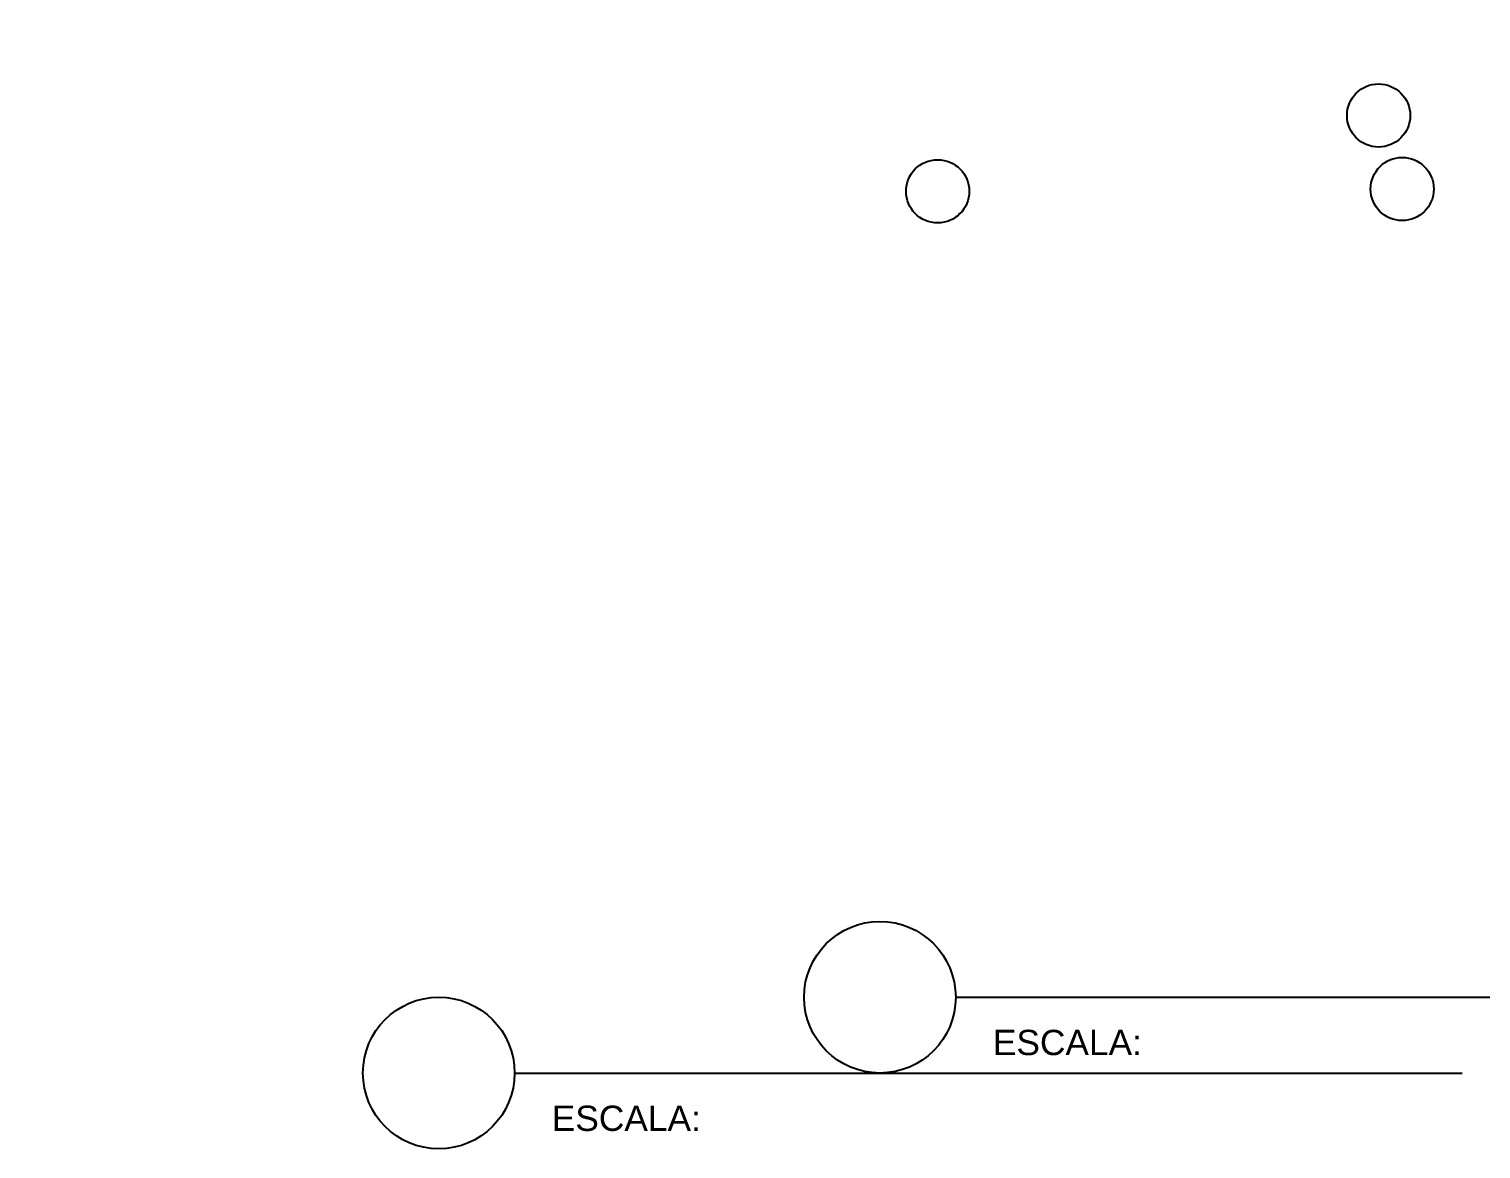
# Model space of a CAD drawing. Header units: metres. Extents: x -81278067020 to 164, y -22607194416 to 57.
# Drawn here: x -81278067020.42 to -81278067008.93, y -22607194415.84 to -22607194406.98 of the extents above; entities that cross this region are included whole.
import ezdxf
from ezdxf.enums import TextEntityAlignment as Align

# ---------------------------------------------------------------- set-up
doc = ezdxf.new("R2010")
doc.units = ezdxf.units.M
doc.header["$LTSCALE"] = 0.25
for name, color, linetype in [('ARQ_ALV CT', 5, 'Continuous'), ('ARQ_PISO', 1, 'Continuous'), ('SIMB_02', 2, 'Continuous'), ('SIMB_TXT', 1, 'Continuous')]:
    doc.layers.add(name, color=color, linetype=linetype)
doc.layers.add('ARQ_COTA_AZUL', color=5, linetype='Continuous', lineweight=20, true_color=0x0000ff)
doc.styles.add('cota', font='arial.ttf')
doc.styles.add('SIMB', font='arial.ttf')
doc.dimstyles.new('Info 01 - annot', dxfattribs={"dimtxt": 2, "dimasz": 3, "dimexe": 1, "dimexo": 1, "dimgap": 1, "dimtad": 1, "dimzin": 4, "dimtxsty": 'cota', "dimblk": 'DOTSMALL', "dimcen": 2, "dimdle": 1, "dimclrd": 256, "dimclre": 256, "dimclrt": 1, "dimazin": 2, "dimtfac": 0.09, "dimtix": 1, "dimtmove": 2, "dimatfit": 2, "dimfxl": 5, "dimfxlon": 1, "dimtolj": 1, "dimtzin": 4, "dimlwd": -1, "dimarcsym": 1})

# ---------------------------------------------------------------- blocks, each defined once
blk = doc.blocks.new('COD_ESQ')
at = {"layer": 'SIMB_02'}
blk.add_circle((0, 0), 2.5, dxfattribs=at)
at = {"layer": 'SIMB_TXT', "style": 'SIMB'}
blk.add_attdef('CDESQ', text='', height=2, dxfattribs=at).set_placement((0, 0), align=Align.MIDDLE_CENTER)
blk = doc.blocks.new('_DotSmall')
at = {"color": 0, "linetype": 'ByBlock', "const_width": 0.5}
blk.add_lwpolyline([(-0.0625, 0, 1), (0.0625, 0, 1)], format="xyb", close=True, dxfattribs=at)
blk = doc.blocks.new('*D229')
at = {"layer": 'ARQ_COTA_AZUL', "lineweight": -2, "transparency": 16777216}
for p, q in [((-81278067.053, -22607194.436), (-81278067.053, -22607194.436)), ((-81278067.038, -22607194.436), (-81278067.038, -22607194.436))]:
    blk.add_line(p, q, dxfattribs=at)
at = {"layer": 'ARQ_COTA_AZUL', "transparency": 16777216}
blk.add_line((-81278067.038, -22607194.436), (-81278067.053, -22607194.436), dxfattribs=at)
at = {"layer": 'ARQ_COTA_AZUL', "transparency": 16777216, "xscale": 0.3, "yscale": 0.3, "zscale": 0.3, "rotation": 180}
blk.add_blockref('_DotSmall', (-81278067052.577, -22607194436.356), dxfattribs=at)
at = {"layer": 'ARQ_COTA_AZUL', "transparency": 16777216, "xscale": 0.3, "yscale": 0.3, "zscale": 0.3}
blk.add_blockref('_DotSmall', (-81278067038.477, -22607194436.356), dxfattribs=at)
at = {"layer": 'ARQ_COTA_AZUL', "color": 1, "transparency": 16777216, "insert": (-81278067.046, -22607194.436), "char_height": 0.0002, "attachment_point": 5, "style": 'cota'}
blk.add_mtext('\\A1;14,10', dxfattribs=at)
blk = doc.blocks.new('*D230')
at = {"layer": 'ARQ_COTA_AZUL', "lineweight": -2, "transparency": 16777216}
for p, q in [((-81278067.053, -22607194.435), (-81278067.053, -22607194.436)), ((-81278067.05, -22607194.435), (-81278067.05, -22607194.436))]:
    blk.add_line(p, q, dxfattribs=at)
at = {"layer": 'ARQ_COTA_AZUL', "transparency": 16777216}
blk.add_line((-81278067.053, -22607194.436), (-81278067.05, -22607194.436), dxfattribs=at)
at = {"layer": 'ARQ_COTA_AZUL', "transparency": 16777216, "xscale": 0.3, "yscale": 0.3, "zscale": 0.3, "rotation": 180}
blk.add_blockref('_DotSmall', (-81278067052.577, -22607194435.82), dxfattribs=at)
at = {"layer": 'ARQ_COTA_AZUL', "transparency": 16777216, "xscale": 0.3, "yscale": 0.3, "zscale": 0.3}
blk.add_blockref('_DotSmall', (-81278067049.977, -22607194435.82), dxfattribs=at)
at = {"layer": 'ARQ_COTA_AZUL', "color": 1, "transparency": 16777216, "insert": (-81278067.051, -22607194.436), "char_height": 0.0002, "attachment_point": 5, "style": 'cota'}
blk.add_mtext('\\A1;2,60', dxfattribs=at)
blk = doc.blocks.new('*D231')
at = {"layer": 'ARQ_COTA_AZUL', "lineweight": -2, "transparency": 16777216}
for p, q in [((-81278067.05, -22607194.435), (-81278067.05, -22607194.436)), ((-81278067.047, -22607194.435), (-81278067.047, -22607194.436))]:
    blk.add_line(p, q, dxfattribs=at)
at = {"layer": 'ARQ_COTA_AZUL', "transparency": 16777216}
blk.add_line((-81278067.05, -22607194.436), (-81278067.047, -22607194.436), dxfattribs=at)
at = {"layer": 'ARQ_COTA_AZUL', "transparency": 16777216, "xscale": 0.3, "yscale": 0.3, "zscale": 0.3, "rotation": 180}
blk.add_blockref('_DotSmall', (-81278067049.977, -22607194435.824), dxfattribs=at)
at = {"layer": 'ARQ_COTA_AZUL', "transparency": 16777216, "xscale": 0.3, "yscale": 0.3, "zscale": 0.3}
blk.add_blockref('_DotSmall', (-81278067046.727, -22607194435.824), dxfattribs=at)
at = {"layer": 'ARQ_COTA_AZUL', "color": 1, "transparency": 16777216, "insert": (-81278067.048, -22607194.436), "char_height": 0.0002, "attachment_point": 5, "style": 'cota'}
blk.add_mtext('\\A1;3,25', dxfattribs=at)
blk = doc.blocks.new('*D232')
at = {"layer": 'ARQ_COTA_AZUL', "lineweight": -2, "transparency": 16777216}
for p, q in [((-81278067.047, -22607194.435), (-81278067.047, -22607194.436)), ((-81278067.044, -22607194.435), (-81278067.044, -22607194.436))]:
    blk.add_line(p, q, dxfattribs=at)
at = {"layer": 'ARQ_COTA_AZUL', "transparency": 16777216}
blk.add_line((-81278067.043, -22607194.436), (-81278067.047, -22607194.436), dxfattribs=at)
at = {"layer": 'ARQ_COTA_AZUL', "transparency": 16777216, "xscale": 0.3, "yscale": 0.3, "zscale": 0.3, "rotation": 180}
blk.add_blockref('_DotSmall', (-81278067046.727, -22607194435.824), dxfattribs=at)
at = {"layer": 'ARQ_COTA_AZUL', "transparency": 16777216, "xscale": 0.3, "yscale": 0.3, "zscale": 0.3}
blk.add_blockref('_DotSmall', (-81278067043.577, -22607194435.824), dxfattribs=at)
at = {"layer": 'ARQ_COTA_AZUL', "color": 1, "transparency": 16777216, "insert": (-81278067.045, -22607194.436), "char_height": 0.0002, "attachment_point": 5, "style": 'cota'}
blk.add_mtext('\\A1;3,15', dxfattribs=at)
blk = doc.blocks.new('*D237')
at = {"layer": 'ARQ_COTA_AZUL', "lineweight": -2, "transparency": 16777216}
for p, q in [((-81278067.047, -22607194.435), (-81278067.047, -22607194.435)), ((-81278067.044, -22607194.435), (-81278067.044, -22607194.435))]:
    blk.add_line(p, q, dxfattribs=at)
at = {"layer": 'ARQ_COTA_AZUL', "transparency": 16777216}
blk.add_line((-81278067.047, -22607194.435), (-81278067.043, -22607194.435), dxfattribs=at)
at = {"layer": 'ARQ_COTA_AZUL', "transparency": 16777216, "xscale": 0.3, "yscale": 0.3, "zscale": 0.3, "rotation": 180}
blk.add_blockref('_DotSmall', (-81278067046.577, -22607194435.246), dxfattribs=at)
at = {"layer": 'ARQ_COTA_AZUL', "transparency": 16777216, "xscale": 0.3, "yscale": 0.3, "zscale": 0.3}
blk.add_blockref('_DotSmall', (-81278067043.577, -22607194435.246), dxfattribs=at)
at = {"layer": 'ARQ_COTA_AZUL', "color": 1, "transparency": 16777216, "insert": (-81278067.045, -22607194.435), "char_height": 0.0002, "attachment_point": 5, "style": 'cota'}
blk.add_mtext('\\A1;3,00', dxfattribs=at)
blk = doc.blocks.new('*D238')
at = {"layer": 'ARQ_COTA_AZUL', "lineweight": -2, "transparency": 16777216}
blk.add_line((-81278067.047, -22607194.435), (-81278067.047, -22607194.435), dxfattribs=at)
blk.add_line((-81278067.047, -22607194.435), (-81278067.047, -22607194.435), dxfattribs=at)
at = {"layer": 'ARQ_COTA_AZUL', "transparency": 16777216}
for q in [(-81278067.047, -22607194.435), (-81278067.046, -22607194.435), (-81278067.047, -22607194.435)]:
    blk.add_line((-81278067.047, -22607194.435), q, dxfattribs=at)
at = {"layer": 'ARQ_COTA_AZUL', "transparency": 16777216, "xscale": 0.3, "yscale": 0.3, "zscale": 0.3}
blk.add_blockref('_DotSmall', (-81278067046.731, -22607194435.246), dxfattribs=at)
at = {"layer": 'ARQ_COTA_AZUL', "transparency": 16777216, "xscale": 0.3, "yscale": 0.3, "zscale": 0.3, "rotation": 180}
blk.add_blockref('_DotSmall', (-81278067046.581, -22607194435.246), dxfattribs=at)
at = {"layer": 'ARQ_COTA_AZUL', "color": 1, "transparency": 16777216, "insert": (-81278067.047, -22607194.435), "char_height": 0.0002, "attachment_point": 5, "style": 'cota'}
blk.add_mtext('\\A1;,15', dxfattribs=at)
blk = doc.blocks.new('*D239')
at = {"layer": 'ARQ_COTA_AZUL', "lineweight": -2, "transparency": 16777216}
for p, q in [((-81278067.048, -22607194.435), (-81278067.048, -22607194.435)), ((-81278067.047, -22607194.435), (-81278067.047, -22607194.435))]:
    blk.add_line(p, q, dxfattribs=at)
at = {"layer": 'ARQ_COTA_AZUL', "transparency": 16777216}
blk.add_line((-81278067.048, -22607194.435), (-81278067.047, -22607194.435), dxfattribs=at)
at = {"layer": 'ARQ_COTA_AZUL', "transparency": 16777216, "xscale": 0.3, "yscale": 0.3, "zscale": 0.3, "rotation": 180}
blk.add_blockref('_DotSmall', (-81278067047.531, -22607194435.255), dxfattribs=at)
at = {"layer": 'ARQ_COTA_AZUL', "transparency": 16777216, "xscale": 0.3, "yscale": 0.3, "zscale": 0.3}
blk.add_blockref('_DotSmall', (-81278067046.731, -22607194435.255), dxfattribs=at)
at = {"layer": 'ARQ_COTA_AZUL', "color": 1, "transparency": 16777216, "insert": (-81278067.047, -22607194.435), "char_height": 0.0002, "attachment_point": 5, "style": 'cota'}
blk.add_mtext('\\A1;,80', dxfattribs=at)
blk = doc.blocks.new('*D240')
at = {"layer": 'ARQ_COTA_AZUL', "lineweight": -2, "transparency": 16777216}
blk.add_line((-81278067.05, -22607194.435), (-81278067.05, -22607194.435), dxfattribs=at)
blk.add_line((-81278067.05, -22607194.435), (-81278067.05, -22607194.435), dxfattribs=at)
at = {"layer": 'ARQ_COTA_AZUL', "transparency": 16777216}
blk.add_line((-81278067.05, -22607194.435), (-81278067.05, -22607194.435), dxfattribs=at)
blk.add_line((-81278067.05, -22607194.435), (-81278067.05, -22607194.435), dxfattribs=at)
blk.add_line((-81278067.05, -22607194.435), (-81278067.05, -22607194.435), dxfattribs=at)
at = {"layer": 'ARQ_COTA_AZUL', "transparency": 16777216, "xscale": 0.3, "yscale": 0.3, "zscale": 0.3}
blk.add_blockref('_DotSmall', (-81278067049.977, -22607194435.255), dxfattribs=at)
at = {"layer": 'ARQ_COTA_AZUL', "transparency": 16777216, "xscale": 0.3, "yscale": 0.3, "zscale": 0.3, "rotation": 180}
blk.add_blockref('_DotSmall', (-81278067049.827, -22607194435.255), dxfattribs=at)
at = {"layer": 'ARQ_COTA_AZUL', "color": 1, "transparency": 16777216, "insert": (-81278067.05, -22607194.435), "char_height": 0.0002, "attachment_point": 5, "style": 'cota'}
blk.add_mtext('\\A1;,15', dxfattribs=at)
blk = doc.blocks.new('*D241')
at = {"layer": 'ARQ_COTA_AZUL', "lineweight": -2, "transparency": 16777216}
for p, q in [((-81278067.053, -22607194.435), (-81278067.053, -22607194.435)), ((-81278067.05, -22607194.435), (-81278067.05, -22607194.435))]:
    blk.add_line(p, q, dxfattribs=at)
at = {"layer": 'ARQ_COTA_AZUL', "transparency": 16777216}
blk.add_line((-81278067.053, -22607194.435), (-81278067.05, -22607194.435), dxfattribs=at)
at = {"layer": 'ARQ_COTA_AZUL', "transparency": 16777216, "xscale": 0.3, "yscale": 0.3, "zscale": 0.3, "rotation": 180}
blk.add_blockref('_DotSmall', (-81278067052.577, -22607194435.255), dxfattribs=at)
at = {"layer": 'ARQ_COTA_AZUL', "transparency": 16777216, "xscale": 0.3, "yscale": 0.3, "zscale": 0.3}
blk.add_blockref('_DotSmall', (-81278067049.977, -22607194435.255), dxfattribs=at)
at = {"layer": 'ARQ_COTA_AZUL', "color": 1, "transparency": 16777216, "insert": (-81278067.051, -22607194.435), "char_height": 0.0002, "attachment_point": 5, "style": 'cota'}
blk.add_mtext('\\A1;2,60', dxfattribs=at)
blk = doc.blocks.new('*D251')
at = {"layer": 'ARQ_COTA_AZUL', "lineweight": -2, "transparency": 16777216}
for p, q in [((-81278067.055, -22607194.424), (-81278067.056, -22607194.424)), ((-81278067.055, -22607194.433), (-81278067.056, -22607194.433))]:
    blk.add_line(p, q, dxfattribs=at)
at = {"layer": 'ARQ_COTA_AZUL', "transparency": 16777216}
blk.add_line((-81278067.056, -22607194.424), (-81278067.056, -22607194.433), dxfattribs=at)
at = {"layer": 'ARQ_COTA_AZUL', "transparency": 16777216, "xscale": 0.3, "yscale": 0.3, "zscale": 0.3}
for p, rotation in [((-81278067055.68, -22607194424.145), 90), ((-81278067055.68, -22607194432.795), 270)]:
    blk.add_blockref('_DotSmall', p, dxfattribs=dict(at, rotation=rotation))
at = {"layer": 'ARQ_COTA_AZUL', "color": 1, "transparency": 16777216, "insert": (-81278067.056, -22607194.428), "char_height": 0.0002, "attachment_point": 5, "rotation": 90, "style": 'cota'}
blk.add_mtext('\\A1;8,65', dxfattribs=at)
blk = doc.blocks.new('*D256')
at = {"layer": 'ARQ_COTA_AZUL', "lineweight": -2, "transparency": 16777216}
for p, q in [((-81278067.055, -22607194.431), (-81278067.055, -22607194.431)), ((-81278067.055, -22607194.433), (-81278067.055, -22607194.433))]:
    blk.add_line(p, q, dxfattribs=at)
at = {"layer": 'ARQ_COTA_AZUL', "transparency": 16777216}
blk.add_line((-81278067.055, -22607194.433), (-81278067.055, -22607194.431), dxfattribs=at)
at = {"layer": 'ARQ_COTA_AZUL', "transparency": 16777216, "xscale": 0.3, "yscale": 0.3, "zscale": 0.3}
for p, rotation in [((-81278067055.277, -22607194431.195), 90), ((-81278067055.277, -22607194432.795), 270)]:
    blk.add_blockref('_DotSmall', p, dxfattribs=dict(at, rotation=rotation))
at = {"layer": 'ARQ_COTA_AZUL', "color": 1, "transparency": 16777216, "insert": (-81278067.055, -22607194.432), "char_height": 0.0002, "attachment_point": 5, "rotation": 90, "style": 'cota'}
blk.add_mtext('\\A1;1,60', dxfattribs=at)
blk = doc.blocks.new('*D257')
at = {"layer": 'ARQ_COTA_AZUL', "lineweight": -2, "transparency": 16777216}
for p, q in [((-81278067.055, -22607194.429), (-81278067.055, -22607194.429)), ((-81278067.055, -22607194.431), (-81278067.055, -22607194.431))]:
    blk.add_line(p, q, dxfattribs=at)
at = {"layer": 'ARQ_COTA_AZUL', "transparency": 16777216}
blk.add_line((-81278067.055, -22607194.431), (-81278067.055, -22607194.429), dxfattribs=at)
at = {"layer": 'ARQ_COTA_AZUL', "transparency": 16777216, "xscale": 0.3, "yscale": 0.3, "zscale": 0.3}
for p, rotation in [((-81278067055.273, -22607194428.845), 90), ((-81278067055.273, -22607194431.195), 270)]:
    blk.add_blockref('_DotSmall', p, dxfattribs=dict(at, rotation=rotation))
at = {"layer": 'ARQ_COTA_AZUL', "color": 1, "transparency": 16777216, "insert": (-81278067.055, -22607194.43), "char_height": 0.0002, "attachment_point": 5, "rotation": 90, "style": 'cota'}
blk.add_mtext('\\A1;2,35', dxfattribs=at)
blk = doc.blocks.new('*D259')
at = {"layer": 'ARQ_COTA_AZUL', "transparency": 16777216}
for q in [(-81278067.055, -22607194.432), (-81278067.055, -22607194.433), (-81278067.055, -22607194.433)]:
    blk.add_line((-81278067.055, -22607194.433), q, dxfattribs=at)
at = {"layer": 'ARQ_COTA_AZUL', "lineweight": -2, "transparency": 16777216}
blk.add_line((-81278067.054, -22607194.433), (-81278067.055, -22607194.433), dxfattribs=at)
blk.add_line((-81278067.054, -22607194.433), (-81278067.055, -22607194.433), dxfattribs=at)
at = {"layer": 'ARQ_COTA_AZUL', "transparency": 16777216, "xscale": 0.3, "yscale": 0.3, "zscale": 0.3}
for p, rotation in [((-81278067054.736, -22607194432.645), 270), ((-81278067054.736, -22607194432.795), 90)]:
    blk.add_blockref('_DotSmall', p, dxfattribs=dict(at, rotation=rotation))
at = {"layer": 'ARQ_COTA_AZUL', "color": 1, "transparency": 16777216, "insert": (-81278067.055, -22607194.433), "char_height": 0.0002, "attachment_point": 5, "rotation": 90, "style": 'cota'}
blk.add_mtext('\\A1;,15', dxfattribs=at)
blk = doc.blocks.new('*D260')
at = {"layer": 'ARQ_COTA_AZUL', "lineweight": -2, "transparency": 16777216}
for p, q in [((-81278067.054, -22607194.431), (-81278067.055, -22607194.431)), ((-81278067.054, -22607194.433), (-81278067.055, -22607194.433))]:
    blk.add_line(p, q, dxfattribs=at)
at = {"layer": 'ARQ_COTA_AZUL', "transparency": 16777216}
blk.add_line((-81278067.055, -22607194.433), (-81278067.055, -22607194.431), dxfattribs=at)
at = {"layer": 'ARQ_COTA_AZUL', "transparency": 16777216, "xscale": 0.3, "yscale": 0.3, "zscale": 0.3}
for p, rotation in [((-81278067054.74, -22607194431.195), 90), ((-81278067054.74, -22607194432.645), 270)]:
    blk.add_blockref('_DotSmall', p, dxfattribs=dict(at, rotation=rotation))
at = {"layer": 'ARQ_COTA_AZUL', "color": 1, "transparency": 16777216, "insert": (-81278067.055, -22607194.432), "char_height": 0.0002, "attachment_point": 5, "rotation": 90, "style": 'cota'}
blk.add_mtext('\\A1;1,45', dxfattribs=at)
blk = doc.blocks.new('*D261')
at = {"layer": 'ARQ_COTA_AZUL', "lineweight": -2, "transparency": 16777216}
blk.add_line((-81278067.054, -22607194.431), (-81278067.055, -22607194.431), dxfattribs=at)
blk.add_line((-81278067.054, -22607194.431), (-81278067.055, -22607194.431), dxfattribs=at)
at = {"layer": 'ARQ_COTA_AZUL', "transparency": 16777216}
blk.add_line((-81278067.055, -22607194.431), (-81278067.055, -22607194.431), dxfattribs=at)
blk.add_line((-81278067.055, -22607194.431), (-81278067.055, -22607194.431), dxfattribs=at)
blk.add_line((-81278067.055, -22607194.431), (-81278067.055, -22607194.431), dxfattribs=at)
at = {"layer": 'ARQ_COTA_AZUL', "transparency": 16777216, "xscale": 0.3, "yscale": 0.3, "zscale": 0.3}
for p, rotation in [((-81278067054.753, -22607194431.045), 270), ((-81278067054.753, -22607194431.195), 90)]:
    blk.add_blockref('_DotSmall', p, dxfattribs=dict(at, rotation=rotation))
at = {"layer": 'ARQ_COTA_AZUL', "color": 1, "transparency": 16777216, "insert": (-81278067.055, -22607194.431), "char_height": 0.0002, "attachment_point": 5, "rotation": 90, "style": 'cota'}
blk.add_mtext('\\A1;,15', dxfattribs=at)
blk = doc.blocks.new('*D262')
at = {"layer": 'ARQ_COTA_AZUL', "lineweight": -2, "transparency": 16777216}
for p, q in [((-81278067.054, -22607194.429), (-81278067.055, -22607194.429)), ((-81278067.054, -22607194.431), (-81278067.055, -22607194.431))]:
    blk.add_line(p, q, dxfattribs=at)
at = {"layer": 'ARQ_COTA_AZUL', "transparency": 16777216}
blk.add_line((-81278067.055, -22607194.431), (-81278067.055, -22607194.429), dxfattribs=at)
at = {"layer": 'ARQ_COTA_AZUL', "transparency": 16777216, "xscale": 0.3, "yscale": 0.3, "zscale": 0.3}
for p, rotation in [((-81278067054.752, -22607194428.845), 90), ((-81278067054.752, -22607194431.045), 270)]:
    blk.add_blockref('_DotSmall', p, dxfattribs=dict(at, rotation=rotation))
at = {"layer": 'ARQ_COTA_AZUL', "color": 1, "transparency": 16777216, "insert": (-81278067.055, -22607194.43), "char_height": 0.0002, "attachment_point": 5, "rotation": 90, "style": 'cota'}
blk.add_mtext('\\A1;2,20', dxfattribs=at)
blk = doc.blocks.new('TITULO')
at = {"layer": 'SIMB_02'}
blk.add_line((6, 0), (81, 0), dxfattribs=at)
blk.add_circle((0, 0), 6, dxfattribs=at)
at = {"layer": 'SIMB_TXT', "style": 'SIMB'}
blk.add_text('ESCALA:', height=2, dxfattribs=at).set_placement((8.94, -4.58))
blk.add_attdef('TITULO_DO_DESENHO', text='', height=4.5, dxfattribs=at).set_placement((10.02, 1), align=Align.BOTTOM_LEFT)
blk.add_attdef('NUM', text='', height=4.5, dxfattribs=at).set_placement((0, 0), align=Align.MIDDLE_CENTER)
blk.add_attdef('ESCALA', (21.3, -4.58), '', height=2, dxfattribs=at)
blk = doc.blocks.new('*D285')
at = {"layer": 'ARQ_COTA_AZUL', "lineweight": -2, "transparency": 16777216}
for p, q in [((-81278067.049, -22607194.435), (-81278067.049, -22607194.436)), ((-81278067.035, -22607194.435), (-81278067.035, -22607194.436))]:
    blk.add_line(p, q, dxfattribs=at)
at = {"layer": 'ARQ_COTA_AZUL', "transparency": 16777216}
blk.add_line((-81278067.035, -22607194.436), (-81278067.049, -22607194.436), dxfattribs=at)
at = {"layer": 'ARQ_COTA_AZUL', "transparency": 16777216, "xscale": 0.3, "yscale": 0.3, "zscale": 0.3, "rotation": 180}
blk.add_blockref('_DotSmall', (-81278067049.087, -22607194435.756), dxfattribs=at)
at = {"layer": 'ARQ_COTA_AZUL', "transparency": 16777216, "xscale": 0.3, "yscale": 0.3, "zscale": 0.3}
blk.add_blockref('_DotSmall', (-81278067034.987, -22607194435.756), dxfattribs=at)
at = {"layer": 'ARQ_COTA_AZUL', "color": 1, "transparency": 16777216, "insert": (-81278067.042, -22607194.436), "char_height": 0.0002, "attachment_point": 5, "style": 'cota'}
blk.add_mtext('\\A1;14,10', dxfattribs=at)
blk = doc.blocks.new('*D286')
at = {"layer": 'ARQ_COTA_AZUL', "lineweight": -2, "transparency": 16777216}
for p, q in [((-81278067.049, -22607194.435), (-81278067.049, -22607194.435)), ((-81278067.046, -22607194.435), (-81278067.046, -22607194.435))]:
    blk.add_line(p, q, dxfattribs=at)
at = {"layer": 'ARQ_COTA_AZUL', "transparency": 16777216}
blk.add_line((-81278067.049, -22607194.435), (-81278067.046, -22607194.435), dxfattribs=at)
at = {"layer": 'ARQ_COTA_AZUL', "transparency": 16777216, "xscale": 0.3, "yscale": 0.3, "zscale": 0.3, "rotation": 180}
blk.add_blockref('_DotSmall', (-81278067049.087, -22607194435.22), dxfattribs=at)
at = {"layer": 'ARQ_COTA_AZUL', "transparency": 16777216, "xscale": 0.3, "yscale": 0.3, "zscale": 0.3}
blk.add_blockref('_DotSmall', (-81278067046.487, -22607194435.22), dxfattribs=at)
at = {"layer": 'ARQ_COTA_AZUL', "color": 1, "transparency": 16777216, "insert": (-81278067.048, -22607194.435), "char_height": 0.0002, "attachment_point": 5, "style": 'cota'}
blk.add_mtext('\\A1;2,60', dxfattribs=at)
blk = doc.blocks.new('*D287')
at = {"layer": 'ARQ_COTA_AZUL', "transparency": 16777216}
blk.add_line((-81278067.047, -22607194.435), (-81278067.043, -22607194.435), dxfattribs=at)
at = {"layer": 'ARQ_COTA_AZUL', "lineweight": -2, "transparency": 16777216}
for p, q in [((-81278067.046, -22607194.435), (-81278067.046, -22607194.435)), ((-81278067.043, -22607194.435), (-81278067.043, -22607194.435))]:
    blk.add_line(p, q, dxfattribs=at)
at = {"layer": 'ARQ_COTA_AZUL', "transparency": 16777216, "xscale": 0.3, "yscale": 0.3, "zscale": 0.3, "rotation": 180}
blk.add_blockref('_DotSmall', (-81278067046.487, -22607194435.224), dxfattribs=at)
at = {"layer": 'ARQ_COTA_AZUL', "transparency": 16777216, "xscale": 0.3, "yscale": 0.3, "zscale": 0.3}
blk.add_blockref('_DotSmall', (-81278067043.237, -22607194435.224), dxfattribs=at)
at = {"layer": 'ARQ_COTA_AZUL', "color": 1, "transparency": 16777216, "insert": (-81278067.045, -22607194.435), "char_height": 0.0002, "attachment_point": 5, "style": 'cota'}
blk.add_mtext('\\A1;3,25', dxfattribs=at)
blk = doc.blocks.new('*D296')
at = {"layer": 'ARQ_COTA_AZUL', "transparency": 16777216}
for q in [(-81278067.047, -22607194.435), (-81278067.046, -22607194.435), (-81278067.046, -22607194.435)]:
    blk.add_line((-81278067.046, -22607194.435), q, dxfattribs=at)
at = {"layer": 'ARQ_COTA_AZUL', "lineweight": -2, "transparency": 16777216}
blk.add_line((-81278067.046, -22607194.434), (-81278067.046, -22607194.435), dxfattribs=at)
blk.add_line((-81278067.046, -22607194.434), (-81278067.046, -22607194.435), dxfattribs=at)
at = {"layer": 'ARQ_COTA_AZUL', "transparency": 16777216, "xscale": 0.3, "yscale": 0.3, "zscale": 0.3}
blk.add_blockref('_DotSmall', (-81278067046.487, -22607194434.655), dxfattribs=at)
at = {"layer": 'ARQ_COTA_AZUL', "transparency": 16777216, "xscale": 0.3, "yscale": 0.3, "zscale": 0.3, "rotation": 180}
blk.add_blockref('_DotSmall', (-81278067046.337, -22607194434.655), dxfattribs=at)
at = {"layer": 'ARQ_COTA_AZUL', "color": 1, "transparency": 16777216, "insert": (-81278067.046, -22607194.434), "char_height": 0.0002, "attachment_point": 5, "style": 'cota'}
blk.add_mtext('\\A1;,15', dxfattribs=at)
blk = doc.blocks.new('*D297')
at = {"layer": 'ARQ_COTA_AZUL', "lineweight": -2, "transparency": 16777216}
for p, q in [((-81278067.049, -22607194.434), (-81278067.049, -22607194.435)), ((-81278067.046, -22607194.434), (-81278067.046, -22607194.435))]:
    blk.add_line(p, q, dxfattribs=at)
at = {"layer": 'ARQ_COTA_AZUL', "transparency": 16777216}
blk.add_line((-81278067.049, -22607194.435), (-81278067.046, -22607194.435), dxfattribs=at)
at = {"layer": 'ARQ_COTA_AZUL', "transparency": 16777216, "xscale": 0.3, "yscale": 0.3, "zscale": 0.3, "rotation": 180}
blk.add_blockref('_DotSmall', (-81278067049.087, -22607194434.655), dxfattribs=at)
at = {"layer": 'ARQ_COTA_AZUL', "transparency": 16777216, "xscale": 0.3, "yscale": 0.3, "zscale": 0.3}
blk.add_blockref('_DotSmall', (-81278067046.487, -22607194434.655), dxfattribs=at)
at = {"layer": 'ARQ_COTA_AZUL', "color": 1, "transparency": 16777216, "insert": (-81278067.048, -22607194.434), "char_height": 0.0002, "attachment_point": 5, "style": 'cota'}
blk.add_mtext('\\A1;2,60', dxfattribs=at)
blk = doc.blocks.new('*D319')
at = {"layer": 'ARQ_COTA_AZUL', "transparency": 16777216}
blk.add_line((-81278067.052, -22607194.423), (-81278067.052, -22607194.432), dxfattribs=at)
at = {"layer": 'ARQ_COTA_AZUL', "lineweight": -2, "transparency": 16777216}
for p, q in [((-81278067.052, -22607194.424), (-81278067.052, -22607194.424)), ((-81278067.052, -22607194.432), (-81278067.052, -22607194.432))]:
    blk.add_line(p, q, dxfattribs=at)
at = {"layer": 'ARQ_COTA_AZUL', "transparency": 16777216, "xscale": 0.3, "yscale": 0.3, "zscale": 0.3}
for p, rotation in [((-81278067052.19, -22607194423.545), 90), ((-81278067052.19, -22607194432.195), 270)]:
    blk.add_blockref('_DotSmall', p, dxfattribs=dict(at, rotation=rotation))
at = {"layer": 'ARQ_COTA_AZUL', "color": 1, "transparency": 16777216, "insert": (-81278067.052, -22607194.428), "char_height": 0.0002, "attachment_point": 5, "rotation": 90, "style": 'cota'}
blk.add_mtext('\\A1;8,65', dxfattribs=at)
blk = doc.blocks.new('*D320')
at = {"layer": 'ARQ_COTA_AZUL', "transparency": 16777216}
blk.add_line((-81278067.052, -22607194.432), (-81278067.052, -22607194.43), dxfattribs=at)
at = {"layer": 'ARQ_COTA_AZUL', "lineweight": -2, "transparency": 16777216}
for p, q in [((-81278067.051, -22607194.431), (-81278067.052, -22607194.431)), ((-81278067.051, -22607194.432), (-81278067.052, -22607194.432))]:
    blk.add_line(p, q, dxfattribs=at)
at = {"layer": 'ARQ_COTA_AZUL', "transparency": 16777216, "xscale": 0.3, "yscale": 0.3, "zscale": 0.3}
for p, rotation in [((-81278067051.787, -22607194430.595), 90), ((-81278067051.787, -22607194432.195), 270)]:
    blk.add_blockref('_DotSmall', p, dxfattribs=dict(at, rotation=rotation))
at = {"layer": 'ARQ_COTA_AZUL', "color": 1, "transparency": 16777216, "insert": (-81278067.052, -22607194.431), "char_height": 0.0002, "attachment_point": 5, "rotation": 90, "style": 'cota'}
blk.add_mtext('\\A1;1,60', dxfattribs=at)
blk = doc.blocks.new('*D321')
at = {"layer": 'ARQ_COTA_AZUL', "lineweight": -2, "transparency": 16777216}
for p, q in [((-81278067.051, -22607194.428), (-81278067.052, -22607194.428)), ((-81278067.051, -22607194.431), (-81278067.052, -22607194.431))]:
    blk.add_line(p, q, dxfattribs=at)
at = {"layer": 'ARQ_COTA_AZUL', "transparency": 16777216}
blk.add_line((-81278067.052, -22607194.431), (-81278067.052, -22607194.428), dxfattribs=at)
at = {"layer": 'ARQ_COTA_AZUL', "transparency": 16777216, "xscale": 0.3, "yscale": 0.3, "zscale": 0.3}
for p, rotation in [((-81278067051.783, -22607194428.245), 90), ((-81278067051.783, -22607194430.595), 270)]:
    blk.add_blockref('_DotSmall', p, dxfattribs=dict(at, rotation=rotation))
at = {"layer": 'ARQ_COTA_AZUL', "color": 1, "transparency": 16777216, "insert": (-81278067.052, -22607194.429), "char_height": 0.0002, "attachment_point": 5, "rotation": 90, "style": 'cota'}
blk.add_mtext('\\A1;2,35', dxfattribs=at)
blk = doc.blocks.new('*D323')
at = {"layer": 'ARQ_COTA_AZUL', "lineweight": -2, "transparency": 16777216}
blk.add_line((-81278067.051, -22607194.432), (-81278067.051, -22607194.432), dxfattribs=at)
blk.add_line((-81278067.051, -22607194.432), (-81278067.051, -22607194.432), dxfattribs=at)
at = {"layer": 'ARQ_COTA_AZUL', "transparency": 16777216}
blk.add_line((-81278067.051, -22607194.432), (-81278067.051, -22607194.432), dxfattribs=at)
blk.add_line((-81278067.051, -22607194.432), (-81278067.051, -22607194.432), dxfattribs=at)
blk.add_line((-81278067.051, -22607194.432), (-81278067.051, -22607194.432), dxfattribs=at)
at = {"layer": 'ARQ_COTA_AZUL', "transparency": 16777216, "xscale": 0.3, "yscale": 0.3, "zscale": 0.3}
for p, rotation in [((-81278067051.246, -22607194432.045), 270), ((-81278067051.246, -22607194432.195), 90)]:
    blk.add_blockref('_DotSmall', p, dxfattribs=dict(at, rotation=rotation))
at = {"layer": 'ARQ_COTA_AZUL', "color": 1, "transparency": 16777216, "insert": (-81278067.051, -22607194.432), "char_height": 0.0002, "attachment_point": 5, "rotation": 90, "style": 'cota'}
blk.add_mtext('\\A1;,15', dxfattribs=at)
blk = doc.blocks.new('*D324')
at = {"layer": 'ARQ_COTA_AZUL', "transparency": 16777216}
blk.add_line((-81278067.051, -22607194.432), (-81278067.051, -22607194.43), dxfattribs=at)
at = {"layer": 'ARQ_COTA_AZUL', "lineweight": -2, "transparency": 16777216}
for p, q in [((-81278067.051, -22607194.431), (-81278067.051, -22607194.431)), ((-81278067.051, -22607194.432), (-81278067.051, -22607194.432))]:
    blk.add_line(p, q, dxfattribs=at)
at = {"layer": 'ARQ_COTA_AZUL', "transparency": 16777216, "xscale": 0.3, "yscale": 0.3, "zscale": 0.3}
for p, rotation in [((-81278067051.25, -22607194430.595), 90), ((-81278067051.25, -22607194432.045), 270)]:
    blk.add_blockref('_DotSmall', p, dxfattribs=dict(at, rotation=rotation))
at = {"layer": 'ARQ_COTA_AZUL', "color": 1, "transparency": 16777216, "insert": (-81278067.051, -22607194.431), "char_height": 0.0002, "attachment_point": 5, "rotation": 90, "style": 'cota'}
blk.add_mtext('\\A1;1,45', dxfattribs=at)
blk = doc.blocks.new('*D325')
at = {"layer": 'ARQ_COTA_AZUL', "lineweight": -2, "transparency": 16777216}
for p, q in [((-81278067.051, -22607194.43), (-81278067.051, -22607194.43)), ((-81278067.051, -22607194.431), (-81278067.051, -22607194.431))]:
    blk.add_line(p, q, dxfattribs=at)
at = {"layer": 'ARQ_COTA_AZUL', "transparency": 16777216}
for p, q in [((-81278067.051, -22607194.43), (-81278067.051, -22607194.43)), ((-81278067.051, -22607194.43), (-81278067.051, -22607194.431)), ((-81278067.051, -22607194.431), (-81278067.051, -22607194.431))]:
    blk.add_line(p, q, dxfattribs=at)
at = {"layer": 'ARQ_COTA_AZUL', "transparency": 16777216, "xscale": 0.3, "yscale": 0.3, "zscale": 0.3}
for p, rotation in [((-81278067051.263, -22607194430.445), 270), ((-81278067051.263, -22607194430.595), 90)]:
    blk.add_blockref('_DotSmall', p, dxfattribs=dict(at, rotation=rotation))
at = {"layer": 'ARQ_COTA_AZUL', "color": 1, "transparency": 16777216, "insert": (-81278067.051, -22607194.431), "char_height": 0.0002, "attachment_point": 5, "rotation": 90, "style": 'cota'}
blk.add_mtext('\\A1;,15', dxfattribs=at)
blk = doc.blocks.new('*D326')
at = {"layer": 'ARQ_COTA_AZUL', "lineweight": -2, "transparency": 16777216}
for p, q in [((-81278067.051, -22607194.428), (-81278067.051, -22607194.428)), ((-81278067.051, -22607194.43), (-81278067.051, -22607194.43))]:
    blk.add_line(p, q, dxfattribs=at)
at = {"layer": 'ARQ_COTA_AZUL', "transparency": 16777216}
blk.add_line((-81278067.051, -22607194.431), (-81278067.051, -22607194.428), dxfattribs=at)
at = {"layer": 'ARQ_COTA_AZUL', "transparency": 16777216, "xscale": 0.3, "yscale": 0.3, "zscale": 0.3}
for p, rotation in [((-81278067051.262, -22607194428.245), 90), ((-81278067051.262, -22607194430.445), 270)]:
    blk.add_blockref('_DotSmall', p, dxfattribs=dict(at, rotation=rotation))
at = {"layer": 'ARQ_COTA_AZUL', "color": 1, "transparency": 16777216, "insert": (-81278067.051, -22607194.429), "char_height": 0.0002, "attachment_point": 5, "rotation": 90, "style": 'cota'}
blk.add_mtext('\\A1;2,20', dxfattribs=at)
blk = doc.blocks.new('blocos_diversos')
at = {"xscale": 0.1, "yscale": 0.1, "zscale": 0.1}
for p in [(-81278067052.531, -22607194438.614), (-81278067049.04, -22607194438.014)]:
    blk.add_blockref('TITULO', p, dxfattribs=at)
at = {"layer": 'ARQ_ALV CT', "xscale": 0.1, "yscale": 0.1, "zscale": 0.1}
for p in [(-81278067048.583, -22607194431.636), (-81278067045.093, -22607194431.036), (-81278067044.906, -22607194431.618)]:
    blk.add_blockref('COD_ESQ', p, dxfattribs=at)
at = {"layer": 'ARQ_COTA_AZUL'}
for base, p1, p2, picture, middle in [((-81278067.056, -22607194.433), (-81278067.053, -22607194.424), (-81278067.053, -22607194.433), '*D251', (-81278067.056, -22607194.428)), ((-81278067.055, -22607194.431), (-81278067.044, -22607194.433), (-81278067.044, -22607194.431), '*D256', (-81278067.055, -22607194.432)), ((-81278067.055, -22607194.429), (-81278067.05, -22607194.431), (-81278067.05, -22607194.429), '*D257', (-81278067.055, -22607194.43)), ((-81278067.0548, -22607194.4312), (-81278067.0498, -22607194.431), (-81278067.0498, -22607194.4312), '*D261', (-81278067.055, -22607194.4311)), ((-81278067.055, -22607194.429), (-81278067.05, -22607194.431), (-81278067.05, -22607194.429), '*D262', (-81278067.055, -22607194.43)), ((-81278067.055, -22607194.431), (-81278067.044, -22607194.433), (-81278067.044, -22607194.431), '*D260', (-81278067.055, -22607194.432)), ((-81278067.0547, -22607194.4328), (-81278067.0433, -22607194.4326), (-81278067.0433, -22607194.4328), '*D259', (-81278067.055, -22607194.4327)), ((-81278067.052, -22607194.432), (-81278067.049, -22607194.424), (-81278067.049, -22607194.432), '*D319', (-81278067.052, -22607194.428)), ((-81278067.052, -22607194.431), (-81278067.04, -22607194.432), (-81278067.04, -22607194.431), '*D320', (-81278067.052, -22607194.431)), ((-81278067.052, -22607194.428), (-81278067.046, -22607194.431), (-81278067.046, -22607194.428), '*D321', (-81278067.052, -22607194.429)), ((-81278067.051, -22607194.431), (-81278067.046, -22607194.43), (-81278067.046, -22607194.431), '*D325', (-81278067.051, -22607194.431)), ((-81278067.051, -22607194.428), (-81278067.046, -22607194.43), (-81278067.046, -22607194.428), '*D326', (-81278067.051, -22607194.429)), ((-81278067.051, -22607194.431), (-81278067.04, -22607194.432), (-81278067.04, -22607194.431), '*D324', (-81278067.051, -22607194.431)), ((-81278067.0512, -22607194.4322), (-81278067.0398, -22607194.432), (-81278067.0398, -22607194.4322), '*D323', (-81278067.0515, -22607194.4321))]:
    dim = blk.add_linear_dim(base=base, p1=p1, p2=p2, angle=90, dimstyle='Info 01 - annot', dxfattribs=at)
    dim.commit()
    dim.dimension.update_dxf_attribs({"geometry": picture, "text_midpoint": middle})
for base, p1, p2, picture, middle in [((-81278067.05, -22607194.436), (-81278067.053, -22607194.429), (-81278067.05, -22607194.429), '*D230', (-81278067.051, -22607194.436)), ((-81278067.05, -22607194.435), (-81278067.053, -22607194.429), (-81278067.05, -22607194.429), '*D241', (-81278067.051, -22607194.435)), ((-81278067.0526, -22607194.4364), (-81278067.0385, -22607194.4328), (-81278067.0526, -22607194.4328), '*D229', (-81278067.0455, -22607194.4361)), ((-81278067.0498, -22607194.4353), (-81278067.05, -22607194.4288), (-81278067.0498, -22607194.4288), '*D240', (-81278067.0499, -22607194.435)), ((-81278067.047, -22607194.436), (-81278067.05, -22607194.433), (-81278067.047, -22607194.433), '*D231', (-81278067.048, -22607194.436)), ((-81278067.046, -22607194.435), (-81278067.049, -22607194.428), (-81278067.046, -22607194.428), '*D286', (-81278067.048, -22607194.435)), ((-81278067.046, -22607194.435), (-81278067.049, -22607194.428), (-81278067.046, -22607194.428), '*D297', (-81278067.048, -22607194.434)), ((-81278067.049, -22607194.436), (-81278067.035, -22607194.432), (-81278067.049, -22607194.432), '*D285', (-81278067.042, -22607194.436)), ((-81278067.047, -22607194.435), (-81278067.048, -22607194.429), (-81278067.047, -22607194.429), '*D239', (-81278067.047, -22607194.435)), ((-81278067.0466, -22607194.4352), (-81278067.0467, -22607194.4286), (-81278067.0466, -22607194.4286), '*D238', (-81278067.0467, -22607194.435)), ((-81278067.047, -22607194.436), (-81278067.044, -22607194.433), (-81278067.047, -22607194.433), '*D232', (-81278067.045, -22607194.436)), ((-81278067.044, -22607194.435), (-81278067.047, -22607194.433), (-81278067.044, -22607194.433), '*D237', (-81278067.045, -22607194.435)), ((-81278067.0463, -22607194.4347), (-81278067.0465, -22607194.4282), (-81278067.0463, -22607194.4282), '*D296', (-81278067.0464, -22607194.4344)), ((-81278067.043, -22607194.435), (-81278067.046, -22607194.433), (-81278067.043, -22607194.433), '*D287', (-81278067.045, -22607194.435))]:
    dim = blk.add_linear_dim(base=base, p1=p1, p2=p2, dimstyle='Info 01 - annot', dxfattribs=at)
    dim.commit()
    dim.dimension.update_dxf_attribs({"geometry": picture, "text_midpoint": middle})

msp = doc.modelspace()

# ---------------------------------------------------------------- block references
at = {"layer": 'ARQ_PISO'}
msp.add_blockref('blocos_diversos', (35.354, 23.376), dxfattribs=at)

doc.saveas('drawing.dxf')
